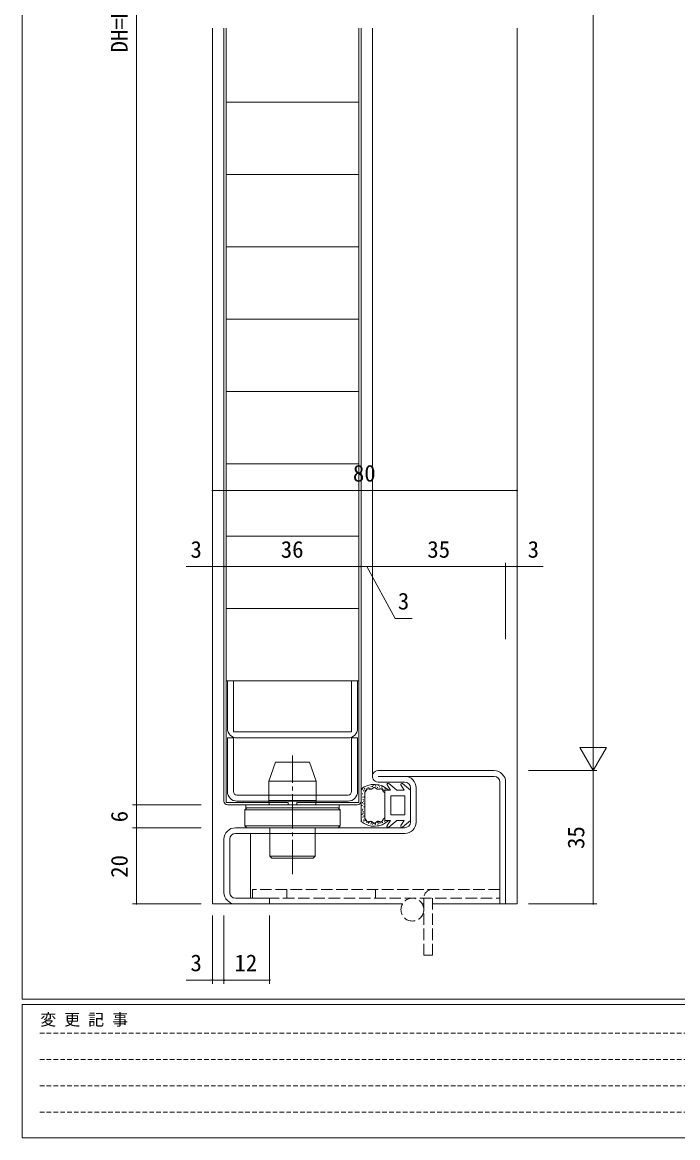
# Model space of a CAD drawing. Units: millimetres on the paper. Extents: x -397 to 397, y -282 to 282.
# Drawn here: x -393.9 to -221.7, y -282.1 to 10.8 of the extents above; entities that cross this region are included whole.
import ezdxf
from ezdxf.enums import TextEntityAlignment as Align

# ---------------------------------------------------------------- set-up
doc = ezdxf.new("R2010")
doc.units = ezdxf.units.MM
for name, pattern in [('CHAIN2', [12, 9, -1, 1, -1]), ('DASHED1', [1.8, 1.2, -0.6]), ('DASHED3', [4, 3, -1])]:
    doc.linetypes.add(name, pattern=pattern)
for name, color, linetype, lineweight in [('0-0_0', 4, 'Continuous', 9), ('0-1_USER1', 6, 'Continuous', 9), ('0-2_YKK_ZWAK', 2, 'Continuous', 9), ('0-5_YKK_13', 7, 'Continuous', 9), ('0-6_YKK_D', 7, 'Continuous', 9)]:
    doc.layers.add(name, color=color, linetype=linetype, lineweight=lineweight)
doc.styles.add('ＭＳ ゴシック', font='')
doc.styles.get('ＭＳ ゴシック').set_extended_font_data('MS Gothic')

msp = doc.modelspace()

# ---------------------------------------------------------------- linework, layer by layer
at = {"layer": '0-0_0'}
for p, q in [((-340.908, -193.7), (-340.908, 9.35)), ((-340.308, 9.35), (-340.308, -194.1)), ((-305.508, 9.35), (-305.508, -194.1)), ((-304.908, -193.7), (-304.908, 9.35)), ((-340.308, -10.1), (-305.508, -10.1)), ((-340.308, -29.1), (-305.508, -29.1)), ((-340.308, -48.1), (-305.508, -48.1)), ((-340.308, -67.1), (-305.508, -67.1)), ((-340.308, -86.1), (-305.508, -86.1)), ((-340.308, -105.1), (-305.508, -105.1)), ((-340.308, -124.1), (-305.508, -124.1)), ((-340.308, -143.1), (-305.508, -143.1)), ((-340.308, -162.1), (-305.508, -162.1)), ((-327.408, -183.5), (-329.158, -188.5)), ((-327.408, -183.5), (-318.408, -183.5)), ((-318.408, -183.5), (-316.658, -188.5)), ((-329.158, -188.5), (-316.658, -188.5)), ((-316.658, -193.5), (-316.658, -188.5)), ((-304.004, -190.468), (-304.004, -190.268)), ((-303.527, -190.599), (-303.527, -190.399)), ((-302.99, -190.194), (-302.99, -189.994)), ((-302.608, -190.408), (-302.608, -190.208)), ((-302.274, -189.991), (-302.274, -189.791)), ((-301.857, -189.967), (-301.857, -189.767)), ((-301.713, -189.669), (-301.713, -189.469)), ((-301.177, -189.633), (-301.177, -189.433)), ((-301.033, -189.836), (-301.033, -189.636)), ((-300.532, -190.241), (-300.532, -190.041)), ((-300.425, -189.681), (-300.425, -189.481)), ((-300.011, -190.038), (-300.011, -189.838)), ((-299.448, -190.097), (-299.448, -189.897)), ((-299.272, -190.578), (-299.272, -190.378)), ((-298.569, -190.519), (-298.569, -190.319)), ((-297.127, -190.8), (-298.029, -189.452)), ((-295.508, -190.8), (-297.587, -189.056)), ((-293.527, -190.8), (-294.429, -189.452)), ((-291.908, -190.8), (-293.987, -189.056)), ((-304.908, -190.557), (-304.908, -199.043)), ((-304.875, -191.196), (-304.875, -190.996)), ((-304.612, -190.766), (-304.612, -190.566)), ((-304.5, -191.876), (-304.5, -191.676)), ((-304.428, -192.788), (-304.428, -192.588)), ((-304.375, -193.378), (-304.375, -193.178)), ((-304.214, -191.072), (-304.214, -190.872)), ((-304.111, -190.886), (-304.111, -190.686)), ((-304.035, -192.716), (-304.035, -192.516)), ((-303.908, -198.319), (-303.908, -191.281)), ((-303.765, -191.005), (-303.765, -190.805)), ((-298.944, -190.871), (-298.944, -190.671)), ((-298.608, -190.8), (-298.608, -194.8)), ((-297.127, -190.8), (-298.608, -190.8)), ((-297.108, -197.3), (-297.108, -192.3)), ((-293.408, -192.3), (-297.108, -192.3)), ((-293.527, -190.8), (-295.508, -190.8)), ((-293.408, -197.3), (-293.408, -192.3)), ((-291.908, -190.8), (-291.908, -198.8)), ((-340.308, -194.1), (-324.008, -194.1)), ((-324.008, -194.7), (-339.908, -194.7)), ((-334.908, -195.5), (-335.408, -196)), ((-335.408, -196), (-335.408, -200.2)), ((-335.408, -196), (-310.408, -196)), ((-310.658, -194.7), (-335.158, -194.7)), ((-335.158, -194.7), (-335.158, -195.5)), ((-335.158, -195.5), (-310.658, -195.5)), ((-316.658, -193.5), (-329.158, -193.5)), ((-324.008, -194.1), (-324.008, -194.7)), ((-305.508, -194.1), (-321.808, -194.1)), ((-321.808, -194.1), (-321.808, -194.7)), ((-321.808, -194.7), (-305.908, -194.7)), ((-316.794, -194.7), (-316.658, -193.5)), ((-310.908, -195.5), (-310.408, -196)), ((-310.658, -195.5), (-310.658, -194.7)), ((-310.408, -200.2), (-310.408, -196)), ((-304.589, -194.933), (-304.589, -194.733)), ((-304.553, -196.202), (-304.553, -196.002)), ((-304.518, -194.2), (-304.518, -194)), ((-304.41, -195.934), (-304.41, -195.734)), ((-304.232, -193.807), (-304.232, -193.607)), ((-304.178, -194.486), (-304.178, -194.286)), ((-304.178, -195.272), (-304.178, -195.072)), ((-298.608, -198.8), (-298.608, -194.8)), ((-304.755, -198.782), (-304.755, -198.582)), ((-304.607, -197.274), (-304.607, -197.074)), ((-304.41, -198.007), (-304.41, -197.807)), ((-304.339, -197.006), (-304.339, -196.806)), ((-304.321, -196.559), (-304.321, -196.359)), ((-304.206, -198.687), (-304.206, -198.487)), ((-304.124, -197.721), (-304.124, -197.521)), ((-304.123, -199.033), (-304.123, -198.833)), ((-303.825, -198.842), (-303.825, -198.642)), ((-303.383, -199.367), (-303.383, -199.167)), ((-302.918, -199.307), (-302.918, -199.107)), ((-302.68, -199.343), (-302.68, -199.143)), ((-300.604, -199.319), (-300.604, -199.119)), ((-298.674, -199.117), (-298.674, -198.917)), ((-297.127, -198.8), (-298.608, -198.8)), ((-297.127, -198.8), (-298.029, -200.148)), ((-295.508, -198.8), (-297.587, -200.544)), ((-293.408, -197.3), (-297.108, -197.3)), ((-293.527, -198.8), (-295.508, -198.8)), ((-293.527, -198.8), (-294.429, -200.148)), ((-291.908, -198.8), (-293.987, -200.544)), ((-335.408, -200.2), (-310.408, -200.2)), ((-335.408, -200.2), (-334.908, -200.7)), ((-334.908, -200.7), (-310.908, -200.7)), ((-328.858, -208.2), (-328.858, -200.7)), ((-316.958, -208.2), (-316.958, -200.7)), ((-310.408, -200.2), (-310.908, -200.7)), ((-302.906, -199.582), (-302.906, -199.382)), ((-302.31, -199.749), (-302.31, -199.549)), ((-302.179, -199.474), (-302.179, -199.274)), ((-301.916, -199.88), (-301.916, -199.68)), ((-301.725, -199.677), (-301.725, -199.477)), ((-301.153, -199.892), (-301.153, -199.692)), ((-301.129, -199.713), (-301.129, -199.513)), ((-300.521, -200.083), (-300.521, -199.883)), ((-300.437, -199.546), (-300.437, -199.346)), ((-300.105, -199.551), (-300.105, -199.351)), ((-299.683, -199.504), (-299.683, -199.304)), ((-299.296, -199.446), (-299.296, -199.246)), ((-328.858, -208.2), (-316.958, -208.2)), ((-328.858, -208.2), (-328.358, -208.7)), ((-328.358, -208.7), (-317.458, -208.7)), ((-316.958, -208.2), (-317.458, -208.7))]:
    msp.add_line(p, q, dxfattribs=at)
at = {"layer": '0-0_0', "linetype": 'CHAIN2'}
msp.add_line((-322.908, -212.901), (-322.908, -181.7), dxfattribs=at)
at = {"layer": '0-0_0', "linetype": 'DASHED3'}
for p, q in [((-268.408, -216.9), (-333.408, -216.9)), ((-333.408, -216.9), (-333.408, -219.2)), ((-333.408, -219.2), (-268.408, -219.2)), ((-324.408, -216.9), (-324.408, -219.2)), ((-301.108, -219.2), (-301.108, -216.9)), ((-288.408, -219.2), (-288.408, -234.2)), ((-286.108, -219.2), (-286.108, -234.2)), ((-268.408, -219.2), (-268.408, -216.9)), ((-288.408, -234.2), (-286.108, -234.2))]:
    msp.add_line(p, q, dxfattribs=at)
at = {"layer": '0-0_0'}
for points in [[(-329.022, -194.7), (-329.158, -193.5), (-329.158, -188.5)], [(-301.241, -190.147), (-301.297, -190.122), (-301.353, -190.105), (-301.408, -190.1), (-301.464, -190.107), (-301.519, -190.125), (-301.575, -190.152), (-301.631, -190.186), (-301.687, -190.227), (-301.744, -190.272), (-301.803, -190.319), (-301.862, -190.367), (-301.922, -190.415), (-301.984, -190.46), (-302.047, -190.501), (-302.112, -190.536), (-302.178, -190.564), (-302.247, -190.583), (-302.318, -190.591), (-302.39, -190.59), (-302.464, -190.582), (-302.538, -190.568), (-302.612, -190.549), (-302.686, -190.528), (-302.76, -190.506), (-302.832, -190.484), (-302.902, -190.465), (-302.969, -190.449), (-303.034, -190.439), (-303.096, -190.436), (-303.153, -190.442), (-303.207, -190.458), (-303.256, -190.485), (-303.3, -190.523), (-303.342, -190.57), (-303.381, -190.624), (-303.418, -190.684), (-303.454, -190.748), (-303.489, -190.815), (-303.526, -190.882)], [(-299.019, -191.225), (-299.054, -191.148), (-299.089, -191.072), (-299.124, -190.998), (-299.16, -190.925), (-299.197, -190.856), (-299.235, -190.789), (-299.275, -190.727), (-299.316, -190.669), (-299.359, -190.616), (-299.404, -190.57), (-299.451, -190.53), (-299.501, -190.498), (-299.554, -190.473), (-299.61, -190.458), (-299.668, -190.451), (-299.73, -190.452), (-299.795, -190.46), (-299.861, -190.473), (-299.93, -190.49), (-300, -190.51), (-300.071, -190.53), (-300.142, -190.55), (-300.214, -190.568), (-300.287, -190.583), (-300.359, -190.593), (-300.43, -190.597), (-300.5, -190.594), (-300.569, -190.583), (-300.637, -190.561), (-300.702, -190.531), (-300.767, -190.495), (-300.829, -190.452), (-300.891, -190.407), (-300.952, -190.359), (-301.011, -190.311), (-301.07, -190.264), (-301.127, -190.22), (-301.184, -190.181), (-301.241, -190.147)], [(-303.526, -190.882), (-303.563, -190.95), (-303.603, -191.015), (-303.645, -191.077), (-303.691, -191.133), (-303.742, -191.183), (-303.797, -191.225), (-303.805, -191.229), (-303.812, -191.234), (-303.82, -191.238), (-303.828, -191.243), (-303.836, -191.247), (-303.843, -191.251), (-303.851, -191.255), (-303.859, -191.259), (-303.867, -191.262), (-303.876, -191.266), (-303.884, -191.27), (-303.892, -191.273), (-303.9, -191.277), (-303.908, -191.281)], [(-303.908, -198.319), (-303.9, -198.323), (-303.892, -198.327), (-303.884, -198.33), (-303.876, -198.334), (-303.867, -198.338), (-303.859, -198.341), (-303.851, -198.345), (-303.843, -198.349), (-303.836, -198.353), (-303.828, -198.357), (-303.82, -198.362), (-303.812, -198.366), (-303.805, -198.371), (-303.797, -198.375), (-303.742, -198.417), (-303.691, -198.467), (-303.645, -198.523), (-303.603, -198.585), (-303.563, -198.65), (-303.526, -198.718), (-303.489, -198.785), (-303.454, -198.852), (-303.418, -198.916), (-303.381, -198.976), (-303.342, -199.03), (-303.3, -199.077), (-303.256, -199.115), (-303.207, -199.142), (-303.153, -199.158), (-303.096, -199.164), (-303.034, -199.161), (-302.969, -199.151), (-302.902, -199.135), (-302.832, -199.116), (-302.76, -199.094), (-302.686, -199.072), (-302.612, -199.051), (-302.538, -199.032), (-302.464, -199.018)], [(-302.464, -199.018), (-302.39, -199.01), (-302.318, -199.009), (-302.247, -199.017), (-302.178, -199.036), (-302.112, -199.064), (-302.047, -199.099), (-301.984, -199.14), (-301.922, -199.185), (-301.862, -199.233), (-301.803, -199.281), (-301.744, -199.328), (-301.687, -199.373), (-301.631, -199.414), (-301.575, -199.448), (-301.519, -199.475), (-301.464, -199.493), (-301.408, -199.5), (-301.353, -199.495), (-301.297, -199.478), (-301.241, -199.453), (-301.184, -199.419), (-301.127, -199.38), (-301.07, -199.336), (-301.011, -199.289), (-300.952, -199.241), (-300.891, -199.193), (-300.83, -199.148), (-300.767, -199.105), (-300.702, -199.069), (-300.637, -199.039), (-300.569, -199.017), (-300.5, -199.006), (-300.43, -199.003), (-300.359, -199.007), (-300.287, -199.017), (-300.214, -199.032), (-300.142, -199.05), (-300.071, -199.07), (-300, -199.09)], [(-300, -199.09), (-299.93, -199.11), (-299.861, -199.127), (-299.795, -199.14), (-299.73, -199.148), (-299.669, -199.149), (-299.61, -199.142), (-299.554, -199.127), (-299.501, -199.102), (-299.451, -199.07), (-299.404, -199.03), (-299.359, -198.984), (-299.316, -198.931), (-299.275, -198.873), (-299.235, -198.811), (-299.197, -198.745), (-299.16, -198.675), (-299.124, -198.602), (-299.089, -198.528), (-299.054, -198.452), (-299.019, -198.375)]]:
    msp.add_lwpolyline(points, dxfattribs=at)
at = {"layer": '0-0_0', "linetype": 'DASHED3'}
msp.add_circle((-291.408, -222.2), 3, dxfattribs=at)
at = {"layer": '0-0_0'}
for centre, radius, start, end in [((-301.408, -194.8), 5.5, 46.65824, 129.51963), ((-297.78, -189.286), 0.3, 49.99756, 213.78886), ((-294.18, -189.286), 0.3, 49.99756, 213.78886), ((-301.408, -194.8), 4.3, 49.37051, 56.2499), ((-339.908, -193.7), 1, 180, 270), ((-305.908, -193.7), 1, 270, 0), ((-301.408, -194.8), 5.5, 230.48036, 313.34175), ((-301.408, -194.8), 4.3, 303.7499, 310.62928), ((-297.78, -200.314), 0.3, 146.21114, 310.00244), ((-294.18, -200.314), 0.3, 146.21114, 310.00244)]:
    msp.add_arc(centre, radius, start, end, dxfattribs=at)
at = {"layer": '0-0_0', "linetype": 'DASHED3'}
msp.add_arc((-286.108, -219.2), 2.3, 90, 180, dxfattribs=at)
at = {"layer": '0-1_USER1'}
for p, q in [((-363.908, 222.3), (-363.908, -194.7)), ((-243.908, 207.3), (-243.908, -178.7)), ((-343.908, -154.345), (-343.908, -111.1)), ((-263.908, -154.345), (-263.908, -111.1)), ((-263.908, -112.1), (-343.908, -112.1)), ((-343.908, -154.345), (-343.908, -131.1)), ((-340.908, -154.345), (-340.908, -131.1)), ((-340.908, -154.345), (-340.908, -131.1)), ((-304.908, -154.345), (-304.908, -131.1)), ((-304.908, -154.345), (-304.908, -131.1)), ((-301.908, -154.345), (-301.908, -131.1)), ((-301.908, -151.206), (-301.908, -131.1)), ((-266.908, -151.206), (-266.908, -131.1)), ((-266.908, -151.206), (-266.908, -131.1)), ((-263.908, -151.206), (-263.908, -131.1)), ((-343.908, -132.1), (-350.808, -132.1)), ((-340.908, -132.1), (-343.908, -132.1)), ((-340.908, -132.1), (-304.908, -132.1)), ((-304.908, -132.1), (-301.908, -132.1)), ((-303.408, -132.1), (-295.966, -145.696)), ((-301.908, -132.1), (-266.908, -132.1)), ((-266.908, -132.1), (-263.908, -132.1)), ((-263.908, -132.1), (-257.008, -132.1)), ((-295.966, -145.696), (-291.48, -145.696)), ((-243.908, -185.7), (-243.908, -173.576)), ((-243.908, -185.7), (-247.408, -179.638)), ((-260.908, -185.7), (-242.908, -185.7)), ((-260.908, -185.7), (-242.908, -185.7)), ((-243.908, -185.7), (-243.908, -220.7)), ((-346.908, -194.7), (-364.908, -194.7)), ((-346.908, -194.7), (-364.908, -194.7)), ((-363.908, -194.7), (-363.908, -200.7)), ((-346.908, -200.7), (-364.908, -200.7)), ((-346.908, -200.7), (-364.908, -200.7)), ((-363.908, -200.7), (-363.908, -220.7)), ((-346.908, -220.7), (-364.908, -220.7)), ((-260.908, -220.7), (-242.908, -220.7)), ((-343.908, -223.7), (-343.908, -241.7)), ((-340.908, -223.7), (-340.908, -241.7)), ((-340.908, -223.7), (-340.908, -241.7)), ((-328.908, -223.7), (-328.908, -241.7)), ((-343.908, -240.7), (-350.808, -240.7)), ((-340.908, -240.7), (-343.908, -240.7)), ((-340.908, -240.7), (-328.908, -240.7))]:
    msp.add_line(p, q, dxfattribs=at)
msp.add_lwpolyline([(-243.908, -185.7), (-240.408, -179.638), (-247.408, -179.638)], dxfattribs=at)
for centre, start, end in [((-343.908, -112.1), 0, 180), ((-343.908, -112.1), 180, 0), ((-263.908, -112.1), 0, 180), ((-263.908, -112.1), 180, 0), ((-343.908, -132.1), 0, 180), ((-343.908, -132.1), 180, 0), ((-340.908, -132.1), 0, 180), ((-340.908, -132.1), 0, 180), ((-340.908, -132.1), 180, 0), ((-340.908, -132.1), 180, 0), ((-304.908, -132.1), 0, 180), ((-304.908, -132.1), 0, 180), ((-304.908, -132.1), 180, 0), ((-304.908, -132.1), 180, 0), ((-301.908, -132.1), 0, 180), ((-301.908, -132.1), 0, 180), ((-301.908, -132.1), 180, 0), ((-301.908, -132.1), 180, 0), ((-266.908, -132.1), 0, 180), ((-266.908, -132.1), 0, 180), ((-266.908, -132.1), 180, 0), ((-266.908, -132.1), 180, 0), ((-263.908, -132.1), 0, 180), ((-263.908, -132.1), 180, 0), ((-363.908, -194.7), 90, 270), ((-363.908, -194.7), 90, 270), ((-363.908, -194.7), 270, 90), ((-363.908, -194.7), 270, 90), ((-363.908, -200.7), 90, 270), ((-363.908, -200.7), 90, 270), ((-363.908, -200.7), 270, 90), ((-363.908, -200.7), 270, 90), ((-363.908, -220.7), 90, 270), ((-363.908, -220.7), 270, 90), ((-243.908, -220.7), 90, 270), ((-243.908, -220.7), 270, 90), ((-343.908, -240.7), 0, 180), ((-343.908, -240.7), 180, 0), ((-340.908, -240.7), 0, 180), ((-340.908, -240.7), 0, 180), ((-340.908, -240.7), 180, 0), ((-340.908, -240.7), 180, 0), ((-328.908, -240.7), 0, 180), ((-328.908, -240.7), 180, 0)]:
    msp.add_arc(centre, 0.106, start, end, dxfattribs=at)
at = {"layer": '0-2_YKK_ZWAK'}
for p, q in [((-343.908, -220.7), (-343.908, 9.35)), ((-301.908, -187.2), (-301.908, 9.35)), ((-263.908, -220.7), (-263.908, 9.35)), ((-333.908, -202.2), (-333.908, -219.2)), ((-343.908, -220.7), (-294.006, -220.7)), ((-288.81, -220.7), (-288.408, -220.7)), ((-286.108, -220.7), (-263.908, -220.7))]:
    msp.add_line(p, q, dxfattribs=at)
at = {"layer": '0-5_YKK_13'}
for p, q in [((-337.508, -177.1), (-308.308, -177.1)), ((-269.908, -185.7), (-300.408, -185.7)), ((-269.908, -187.2), (-300.408, -187.2)), ((-300.408, -188.7), (-293.408, -188.7)), ((-291.908, -190.2), (-291.908, -199.2)), ((-290.408, -199.2), (-290.408, -190.2)), ((-266.908, -220.7), (-266.908, -188.7)), ((-337.508, -192.1), (-308.308, -192.1)), ((-308.308, -193.7), (-337.508, -193.7)), ((-293.408, -200.7), (-337.908, -200.7)), ((-340.908, -203.7), (-340.908, -217.7)), ((-339.408, -217.7), (-339.408, -203.7)), ((-337.908, -202.2), (-293.408, -202.2))]:
    msp.add_line(p, q, dxfattribs=at)
for points in [[(-307.408, -175.5), (-338.408, -175.5), (-338.408, -162.1), (-340.008, -162.1), (-340.008, -174.6)], [(-305.808, -174.6), (-305.808, -162.1), (-307.408, -162.1), (-307.408, -175.5)], [(-340.008, -191.2), (-340.008, -177.1), (-338.408, -177.1), (-338.408, -191.2)], [(-307.408, -191.2), (-307.408, -177.1), (-305.808, -177.1), (-305.808, -191.2)], [(-266.908, -220.7), (-268.408, -220.7), (-268.408, -188.7)], [(-337.908, -220.7), (-328.908, -220.7), (-328.908, -219.2), (-337.908, -219.2)]]:
    msp.add_lwpolyline(points, dxfattribs=at)
for centre, radius, start, end in [((-337.508, -174.6), 2.5, 180.00001, 269.99999), ((-308.308, -174.6), 2.5, 270.00001, 359.99999), ((-300.408, -187.2), 1.5, 89.99999, 270.00001), ((-293.408, -190.2), 3, 0.00001, 89.99999), ((-269.908, -188.7), 3, 0.00001, 89.99999), ((-269.908, -188.7), 1.5, 0.00001, 89.99999), ((-293.408, -190.2), 1.5, 0.00001, 89.99999), ((-337.508, -191.2), 2.5, 180.00001, 269.99999), ((-337.508, -191.2), 0.9, 180.00001, 269.99999), ((-308.308, -191.2), 0.9, 270.00001, 359.99999), ((-308.308, -191.2), 2.5, 270.00001, 359.99999), ((-293.408, -199.2), 1.5, 270.00001, 359.99999), ((-293.408, -199.2), 3, 270.00001, 359.99999), ((-337.908, -203.7), 3, 90.00001, 179.99999), ((-337.908, -203.7), 1.5, 90.00001, 179.99999), ((-337.908, -217.7), 3, 180.00001, 269.99999), ((-337.908, -217.7), 1.5, 180.00001, 269.99999)]:
    msp.add_arc(centre, radius, start, end, dxfattribs=at)
at = {"layer": '0-6_YKK_D'}
for p, q in [((-393.908, -245.7), (-393.908, 279.3)), ((376.092, -245.7), (-393.908, -245.7)), ((338.292, -247.1), (-393.908, -247.1)), ((-393.908, -282.1), (-393.908, -247.1)), ((-393.908, -282.1), (338.292, -282.1))]:
    msp.add_line(p, q, dxfattribs=at)
at = {"layer": '0-6_YKK_D', "linetype": 'DASHED1'}
for p, q in [((-389.31, -254.612), (-141.117, -254.612)), ((-389.31, -261.541), (-141.117, -261.541)), ((-389.31, -268.47), (-141.117, -268.47)), ((-389.31, -275.398), (-141.117, -275.398))]:
    msp.add_line(p, q, dxfattribs=at)

# ---------------------------------------------------------------- texts
at = {"layer": '0-1_USER1', "style": 'ＭＳ ゴシック'}
for s, p in [('DH=H+17', (-364.908, 2.945)), ('6', (-364.908, -199.259)), ('35', (-244.908, -206.27)), ('20', (-364.908, -213.843))]:
    msp.add_text(s, height=4.399, rotation=90, dxfattribs=at).set_placement(p, align=Align.BOTTOM_LEFT)
for s, p in [('80', (-307.039, -111.1)), ('3', (-349.719, -131.1)), ('36', (-325.99, -131.1)), ('35', (-287.478, -131.1)), ('3', (-261.119, -131.1)), ('3', (-295.234, -144.696)), ('3', (-349.719, -239.7)), ('12', (-338.161, -239.7))]:
    msp.add_text(s, height=4.399, dxfattribs=at).set_placement(p, align=Align.BOTTOM_LEFT)
at = {"layer": '0-6_YKK_D', "style": 'ＭＳ ゴシック'}
msp.add_text('変 更 記 事', height=3.079, dxfattribs=at).set_placement((-389.194, -253.547), align=Align.BOTTOM_LEFT)

doc.saveas('drawing.dxf')
